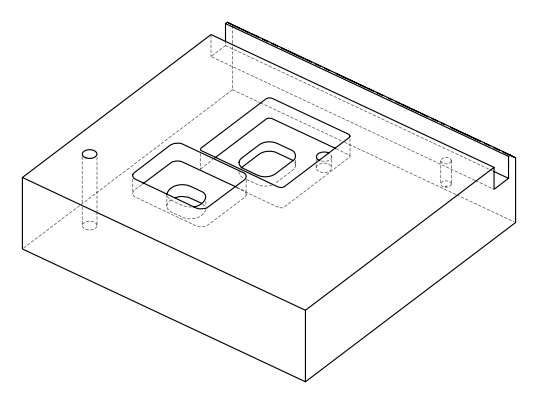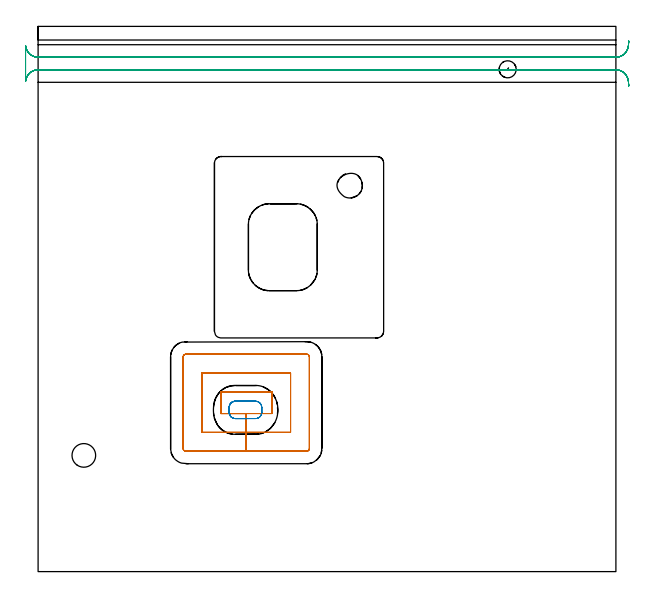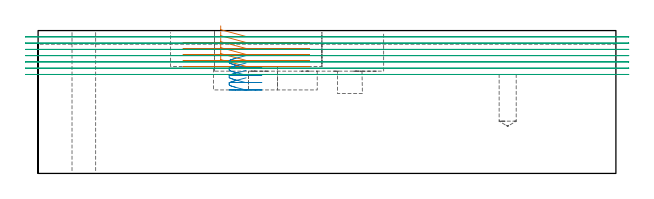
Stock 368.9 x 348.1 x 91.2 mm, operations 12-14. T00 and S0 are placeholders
(PLAN: 14 operations, 11 tool changes, 91.8 min)
(1 SPOT_DRILL | STEP1HOLE | NXT0321_9005460120000 | 0.03 min | 3 mm3)
(2 SPOT_DRILL_1 | STEP1POCKET | NXT0321_9005460120000 | 0.04 min | 2843 mm3)
(3 SPOT_DRILL_2 | STEP1POCKET_1 | NXT0321_9005460120000 | 0.03 min | 3055 mm3)
(4 DRILL_THROUGH_HOLE_INTO_CENTER | STEP1HOLE | NXT0301_065 | 0.39 min | 6298 mm3)
(5 DRILL_TO_ENLARGE_THROUGH_HOLE | STEP1HOLE | UGT0301_281 | 0.4 min | 9999 mm3)
(6 DRILL_BLIND_HOLE_INTO_CENTER | STEP1POCKET | NXT0301_128 | 0.07 min | 1570 mm3)
(7 DRILL_BLIND_HOLE_INTO_CENTER_1 | STEP1POCKET_1 | UGT0301_221 | 0.15 min | 2947 mm3)
(8 MILL_ROUGH_BLIND_HOLE_CONTOUR | STEP1POCKET | NXT0201_013 | Spiral | 0.49 min | 3564 mm3)
(9 AREA_MILL | FG_CHAMFER_SURFACE | UGT0205_001 | 11.96 min | 13963 mm3)
(10 MILL_RECTANGULAR_POCKET | POCKET_RECTANGULAR_STRAIGHT | NXT0201_009 | Follow Part, ap 2, ae 75% | 56.69 min | 318452 mm3)
(11 MILL_RECTANGULAR_POCKET_1 | POCKET_RECTANGULAR_STRAIGHT_1 | UGT0201_136 | Follow Part, ap 5, ae 75% | 1.35 min | 27385 mm3)
(12 MILL_RECTANGULAR_POCKET_2 | POCKET_RECTANGULAR_STRAIGHT_2 | UGT0201_008 | Follow Part, ap 4, ae 75% | 7.72 min | 170494 mm3)
(13 MILL_RECTANGULAR_POCKET_3 | POCKET_RECTANGULAR_STRAIGHT_3 | UGT0201_136 | Follow Part, ap 5, ae 75% | 0.95 min | 16499 mm3)
(14 MILL_RECTANGULAR_SLOT | SLOT_RECTANGULAR | UGT0201_008 | Follow Part, ap 4, ae 75% | 11.5 min | 244795 mm3)
(TOOL NXT0321_9005460120000 | NC Spot Drill, 142deg, 12mm, Carbide, Uncoated | D12 PA142 FL30 Z2)
(TOOL NXT0301_065 | Carbide Drill 9.4mm [860.1-0940-075A1-MM 2214] | D9.4 PA140 FL98 Z2)
(TOOL UGT0301_281 | Twist Drill 15.1 mm | D15.1 PA118 FL120 Z2)
(TOOL NXT0301_128 | Carbide Drill 12mm [861.1-1200-036A1-GP GC34] | D12 PA150 FL37.4 Z2)
(TOOL UGT0301_221 | Twist Drill 10.9 mm | D10.9 PA118 FL92 Z2)
(TOOL NXT0201_013 | ENDMILL 10mm | D10 FL30 Z4)
(TOOL UGT0205_001 | Chamfer Mill 20 x 3 x 45 deg. | D20 FL50 Z2)
(TOOL NXT0201_009 | ENDMILL 8mm [2P460-0800-NA 1630] | D8 FL26 Z6)
(TOOL UGT0201_136 | Carbide End Mill 20.0 | D20 FL30 Z4)
(TOOL UGT0201_008 | End Mill 16 mm | D16 FL32 Z4)
(OP 12 MILL_RECTANGULAR_POCKET_2)
G17 G21 G94 G90
T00 M6
G54
G17 G0 G90 X116.6 Y110.04 S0 M3
G43 Z101.2 H0
Z94.2
G94 G1 Y100.9 Z91.751 F250.
X132.9 Z87.383
X149.2 F500.
Y114.8
X116.6
Y100.9
X132.9
Y88.9
X161.2
Y126.8
X104.6
Y88.9
X132.9
Y76.9
X171.5
G3 X173.2 Y78.6 R1.7
G1 Y137.1
G3 X171.5 Y138.8 R1.7
G1 X94.3
G3 X92.6 Y137.1 R1.7
G1 Y78.6
G3 X94.3 Y76.9 R1.7
G1 X132.9
X133.9
G0 X116.6 Y110.04 Z90.383
G1 Y100.9 Z87.934 F250.
X132.9 Z83.567
X149.2 F500.
Y114.8
X116.6
Y100.9
X132.9
Y88.9
X161.2
Y126.8
X104.6
Y88.9
X132.9
Y76.9
X171.5
G3 X173.2 Y78.6 R1.7
G1 Y137.1
G3 X171.5 Y138.8 R1.7
G1 X94.3
G3 X92.6 Y137.1 R1.7
G1 Y78.6
G3 X94.3 Y76.9 R1.7
G1 X132.9
X133.9
G0 X116.6 Y110.04 Z86.567
G1 Y100.9 Z84.118 F250.
X132.9 Z79.75
X149.2 F500.
Y114.8
X116.6
Y100.9
X132.9
Y88.9
X161.2
Y126.8
X104.6
Y88.9
X132.9
Y76.9
X171.5
G3 X173.2 Y78.6 R1.7
G1 Y137.1
G3 X171.5 Y138.8 R1.7
G1 X94.3
G3 X92.6 Y137.1 R1.7
G1 Y78.6
G3 X94.3 Y76.9 R1.7
G1 X132.9
X133.9
G0 X116.6 Y110.04 Z82.75
G1 Y100.9 Z80.301 F250.
X132.9 Z75.933
X149.2 F500.
Y114.8
X116.6
Y100.9
X132.9
Y88.9
X161.2
Y126.8
X104.6
Y88.9
X132.9
Y76.9
X171.5
G3 X173.2 Y78.6 R1.7
G1 Y137.1
G3 X171.5 Y138.8 R1.7
G1 X94.3
G3 X92.6 Y137.1 R1.7
G1 Y78.6
G3 X94.3 Y76.9 R1.7
G1 X132.9
X133.9
G0 X116.6 Y110.04 Z78.933
G1 Y100.9 Z76.484 F250.
X132.9 Z72.117
X149.2 F500.
Y114.8
X116.6
Y100.9
X132.9
Y88.9
X161.2
Y126.8
X104.6
Y88.9
X132.9
Y76.9
X171.5
G3 X173.2 Y78.6 R1.7
G1 Y137.1
G3 X171.5 Y138.8 R1.7
G1 X94.3
G3 X92.6 Y137.1 R1.7
G1 Y78.6
G3 X94.3 Y76.9 R1.7
G1 X132.9
X133.9
G0 X116.6 Y110.04 Z75.117
G1 Y100.9 Z72.668 F250.
X132.9 Z68.3
X149.2 F500.
Y114.8
X116.6
Y100.9
X132.9
Y88.9
X161.2
Y126.8
X104.6
Y88.9
X132.9
Y76.9
X171.5
G3 X173.2 Y78.6 R1.7
G1 Y137.1
G3 X171.5 Y138.8 R1.7
G1 X94.3
G3 X92.6 Y137.1 R1.7
G1 Y78.6
G3 X94.3 Y76.9 R1.7
G1 X132.9
X133.9
G0 Z101.2
M5
M2
(OP 13 MILL_RECTANGULAR_POCKET_3)
G17 G21 G94 G90
T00 M6
G54
G17 G0 G90 X132.804 Y108.8 S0 M3
G43 Z101.2 H0
Z75.25
G94 G1 X125.8 Z73.373 F250.
X125.268 Y108.738 Z73.23
X124.75 Y108.605 Z73.087
X124.254 Y108.404 Z72.943
X123.789 Y108.139 Z72.8
X123.364 Y107.815 Z72.656
X122.985 Y107.436 Z72.513
X122.661 Y107.011 Z72.37
X122.396 Y106.546 Z72.226
X122.195 Y106.05 Z72.083
X122.062 Y105.532 Z71.939
X122. Y105. Z71.796
Y101.5 Z70.858
X122.062 Y100.968 Z70.715
X122.195 Y100.45 Z70.571
X122.396 Y99.954 Z70.428
X122.661 Y99.489 Z70.285
X122.985 Y99.064 Z70.141
X123.364 Y98.685 Z69.998
X123.789 Y98.361 Z69.854
X124.254 Y98.096 Z69.711
X124.75 Y97.895 Z69.568
X125.268 Y97.762 Z69.424
X125.8 Y97.7 Z69.281
X132.4 Z67.512
X138.8 F500.
G3 X142.8 Y101.7 R4.
G1 Y104.8
G3 X138.8 Y108.8 R4.
G1 X126.
G3 X122. Y104.8 R4.
G1 Y101.7
G3 X126. Y97.7 R4.
G1 X132.4
X133.4
G0 X132.804 Y108.8 Z70.512
G1 X125.8 Z68.636 F250.
X125.268 Y108.738 Z68.492
X124.75 Y108.605 Z68.349
X124.254 Y108.404 Z68.206
X123.789 Y108.139 Z68.062
X123.364 Y107.815 Z67.919
X122.985 Y107.436 Z67.775
X122.661 Y107.011 Z67.632
X122.396 Y106.546 Z67.489
X122.195 Y106.05 Z67.345
X122.062 Y105.532 Z67.202
X122. Y105. Z67.059
Y101.5 Z66.121
X122.062 Y100.968 Z65.977
X122.195 Y100.45 Z65.834
X122.396 Y99.954 Z65.691
X122.661 Y99.489 Z65.547
X122.985 Y99.064 Z65.404
X123.364 Y98.685 Z65.26
X123.789 Y98.361 Z65.117
X124.254 Y98.096 Z64.974
X124.75 Y97.895 Z64.83
X125.268 Y97.762 Z64.687
X125.8 Y97.7 Z64.543
X132.4 Z62.775
X138.8 F500.
G3 X142.8 Y101.7 R4.
G1 Y104.8
G3 X138.8 Y108.8 R4.
G1 X126.
G3 X122. Y104.8 R4.
G1 Y101.7
G3 X126. Y97.7 R4.
G1 X132.4
X133.4
G0 X132.804 Y108.8 Z65.775
G1 X125.8 Z63.898 F250.
X125.268 Y108.738 Z63.755
X124.75 Y108.605 Z63.612
X124.254 Y108.404 Z63.468
X123.789 Y108.139 Z63.325
X123.364 Y107.815 Z63.181
X122.985 Y107.436 Z63.038
X122.661 Y107.011 Z62.895
X122.396 Y106.546 Z62.751
X122.195 Y106.05 Z62.608
X122.062 Y105.532 Z62.464
X122. Y105. Z62.321
Y101.5 Z61.383
X122.062 Y100.968 Z61.24
X122.195 Y100.45 Z61.096
X122.396 Y99.954 Z60.953
X122.661 Y99.489 Z60.81
X122.985 Y99.064 Z60.666
X123.364 Y98.685 Z60.523
X123.789 Y98.361 Z60.38
X124.254 Y98.096 Z60.236
X124.75 Y97.895 Z60.093
X125.268 Y97.762 Z59.949
X125.8 Y97.7 Z59.806
X132.4 Z58.037
X138.8 F500.
G3 X142.8 Y101.7 R4.
G1 Y104.8
G3 X138.8 Y108.8 R4.
G1 X126.
G3 X122. Y104.8 R4.
G1 Y101.7
G3 X126. Y97.7 R4.
G1 X132.4
X133.4
G0 X132.804 Y108.8 Z61.037
G1 X125.8 Z59.161 F250.
X125.268 Y108.738 Z59.017
X124.75 Y108.605 Z58.874
X124.254 Y108.404 Z58.731
X123.789 Y108.139 Z58.587
X123.364 Y107.815 Z58.444
X122.985 Y107.436 Z58.301
X122.661 Y107.011 Z58.157
X122.396 Y106.546 Z58.014
X122.195 Y106.05 Z57.87
X122.062 Y105.532 Z57.727
X122. Y105. Z57.584
Y101.5 Z56.646
X122.062 Y100.968 Z56.502
X122.195 Y100.45 Z56.359
X122.396 Y99.954 Z56.216
X122.661 Y99.489 Z56.072
X122.985 Y99.064 Z55.929
X123.364 Y98.685 Z55.785
X123.789 Y98.361 Z55.642
X124.254 Y98.096 Z55.499
X124.75 Y97.895 Z55.355
X125.268 Y97.762 Z55.212
X125.8 Y97.7 Z55.068
X132.4 Z53.3
X138.8 F500.
G3 X142.8 Y101.7 R4.
G1 Y104.8
G3 X138.8 Y108.8 R4.
G1 X126.
G3 X122. Y104.8 R4.
G1 Y101.7
G3 X126. Y97.7 R4.
G1 X132.4
X133.4
G0 Z101.2
M5
M2
(OP 14 MILL_RECTANGULAR_SLOT)
G17 G21 G94 G90
T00 M6
G54
G17 G0 G90 X377.13 Y338.697 S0 M3
G43 Z101.2 H0
Z87.2
G94 G1 X376.87 Y335.708 F250.
G2 X368.9 Y328.4 R8. F500.
G1 X0.
G2 X-7.97 Y335.708 R8.
G1 X-8.
Y313.092
X-7.97
G2 X0. Y320.4 R8.
G1 X368.9
G2 X376.87 Y313.092 R8.
G1 X377.13 Y310.103 F250.
G0 Y338.697 Z83.2
G1 X376.87 Y335.708
G2 X368.9 Y328.4 R8. F500.
G1 X0.
G2 X-7.97 Y335.708 R8.
G1 X-8.
Y313.092
X-7.97
G2 X0. Y320.4 R8.
G1 X368.9
G2 X376.87 Y313.092 R8.
G1 X377.13 Y310.103 F250.
G0 Y338.697 Z79.2
G1 X376.87 Y335.708
G2 X368.9 Y328.4 R8. F500.
G1 X0.
G2 X-7.97 Y335.708 R8.
G1 X-8.
Y313.092
X-7.97
G2 X0. Y320.4 R8.
G1 X368.9
G2 X376.87 Y313.092 R8.
G1 X377.13 Y310.103 F250.
G0 Y338.697 Z75.2
G1 X376.87 Y335.708
G2 X368.9 Y328.4 R8. F500.
G1 X0.
G2 X-7.97 Y335.708 R8.
G1 X-8.
Y313.092
X-7.97
G2 X0. Y320.4 R8.
G1 X368.9
G2 X376.87 Y313.092 R8.
G1 X377.13 Y310.103 F250.
G0 Y338.697 Z71.2
G1 X376.87 Y335.708
G2 X368.9 Y328.4 R8. F500.
G1 X0.
G2 X-7.97 Y335.708 R8.
G1 X-8.
Y313.092
X-7.97
G2 X0. Y320.4 R8.
G1 X368.9
G2 X376.87 Y313.092 R8.
G1 X377.13 Y310.103 F250.
G0 Y338.697 Z67.2
G1 X376.87 Y335.708
G2 X368.9 Y328.4 R8. F500.
G1 X0.
G2 X-7.97 Y335.708 R8.
G1 X-8.
Y313.092
X-7.97
G2 X0. Y320.4 R8.
G1 X368.9
G2 X376.87 Y313.092 R8.
G1 X377.13 Y310.103 F250.
G0 Y338.697 Z63.2
G1 X376.87 Y335.708
G2 X368.9 Y328.4 R8. F500.
G1 X0.
G2 X-7.97 Y335.708 R8.
G1 X-8.
Y313.092
X-7.97
G2 X0. Y320.4 R8.
G1 X368.9
G2 X376.87 Y313.092 R8.
G1 X377.13 Y310.103 F250.
G0 Z101.2
M5
M2
